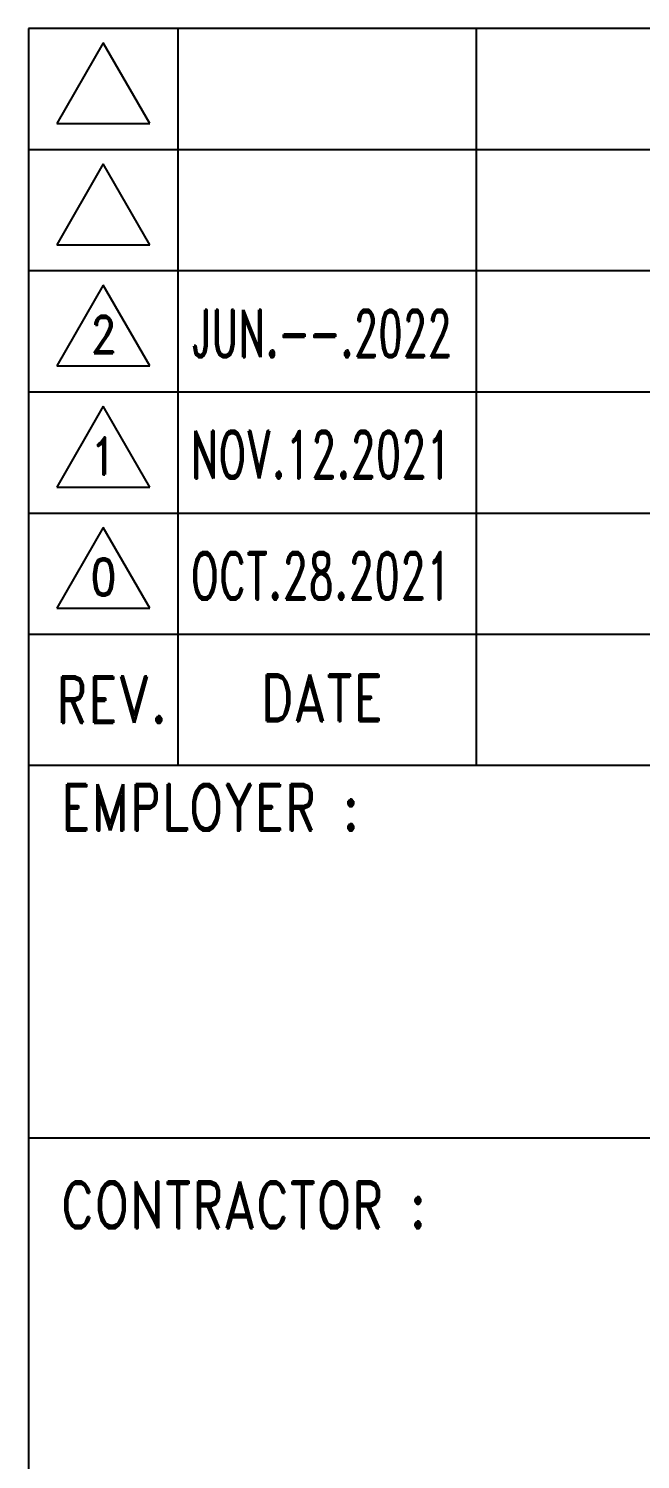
# Model space of a CAD drawing. Header units: millimetres. Extents: x 4133871 to 4440428, y -545651 to -495191.
# Drawn here: x 4191842 to 4194625, y -538665 to -532155 of the extents above; entities that cross this region are included whole.
import ezdxf
from ezdxf.enums import TextEntityAlignment as Align

# ---------------------------------------------------------------- set-up
doc = ezdxf.new("R2010")
doc.units = ezdxf.units.MM
doc.header["$LTSCALE"] = 60
doc.layers.add('1', color=7, linetype='Continuous')
doc.layers.add('TAN-TIT', color=30, linetype='Continuous')
doc.styles.add('KIM3', font='ROMAND.shx', dxfattribs={"width": 1.25, "height": 3})
doc.styles.add('RD20', font='ROMAND.SHX', dxfattribs={"width": 0.8, "height": 2})
doc.styles.add('RD6', font='ROMAND.shx', dxfattribs={"width": 0.83, "height": 6})

# ---------------------------------------------------------------- blocks, each defined once
blk = doc.blocks.new('BORDER')
at = {"layer": 'TAN-TIT'}
for p, q in [((232823, 44987), (193237, 44987)), ((193237, 44987), (193237, 3520)), ((195499, 44987), (195499, 33818)), ((200023, 44987), (200023, 33818)), ((194369, 44772), (193663, 43548)), ((195076, 43548), (194369, 44772)), ((193663, 43548), (195076, 43548)), ((232823, 43149), (193237, 43149)), ((194369, 42934), (193663, 41710)), ((195076, 41710), (194369, 42934)), ((193663, 41710), (195076, 41710)), ((232823, 41311), (193237, 41311)), ((194369, 41097), (193663, 39872)), ((195076, 39872), (194369, 41097)), ((193663, 39872), (195076, 39872)), ((232823, 39473), (193237, 39473)), ((194369, 39259), (193663, 38034)), ((195076, 38034), (194369, 39259)), ((193663, 38034), (195076, 38034)), ((232823, 37635), (193237, 37635)), ((194369, 37421), (193663, 36196)), ((195076, 36196), (194369, 37421)), ((193663, 36196), (195076, 36196)), ((232823, 35797), (193237, 35797)), ((193237, 33818), (232823, 33818)), ((193237, 28163), (232823, 28163))]:
    blk.add_line(p, q, dxfattribs=at)
at = {"layer": 'TAN-TIT', "style": 'RD6', "width": 0.8}
for s, p in [('REV.', (194497, 34456)), ('DATE', (197685, 34484))]:
    blk.add_text(s, height=706.9, dxfattribs=at).set_placement(p, align=Align.CENTER)
for s, p in [('EMPLOYER :', (193724, 32823)), ('CONTRACTOR :', (193724, 26794))]:
    blk.add_text(s, height=706.9, dxfattribs=at).set_placement(p)

msp = doc.modelspace()

# ---------------------------------------------------------------- block references
at = {"layer": '1', "xscale": 0.3, "yscale": 0.3, "zscale": 0.3}
msp.add_blockref('BORDER', (4133871.1, -545651.2), dxfattribs=at)

# ---------------------------------------------------------------- texts
at = {"style": 'RD20', "width": 0.83}
for s, p in [('2', (4192182.9, -533632.3)), ('1', (4192182.9, -534183.7)), ('0', (4192182.9, -534735))]:
    msp.add_text(s, height=169.7, dxfattribs=at).set_placement(p, align=Align.CENTER)
at = {"style": 'KIM3'}
for s, width, p, p2 in [('JUN.--.2022', 0.549752, (4192578.7, -533650.5), (4193767.9, -533650.5)), ('NOV.12.2021', 0.58603, (4192578.7, -534201.9), (4193767.9, -534201.9)), ('OCT.28.2021', 0.598176, (4192578.7, -534753.3), (4193767.9, -534753.3))]:
    msp.add_text(s, height=216.31, dxfattribs=dict(at, width=width)).set_placement(p, p2, align=Align.FIT)

doc.saveas('drawing.dxf')
